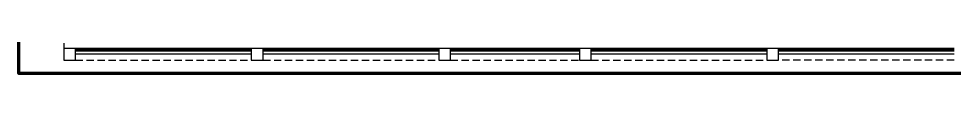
# Model space of a CAD drawing. Header units: metres. Extents: x 51 to 18146, y -212 to 18074.
# Drawn here: x 51.49 to 83.43, y 125.19 to 126.05 of the extents above; entities that cross this region are included whole.
import ezdxf

# ---------------------------------------------------------------- set-up
doc = ezdxf.new("R2010")
doc.units = ezdxf.units.M
doc.linetypes.add('HIDDEN', pattern=[0.375, 0.25, -0.125])
doc.layers.get('0').update_dxf_attribs({"color": 250})
for name, color, linetype in [('AY', 1, 'Continuous'), ('COL', 2, 'Continuous'), ('VE', 5, 'Continuous')]:
    doc.layers.add(name, color=color, linetype=linetype)
doc.layers.add('ZONAS', color=20, linetype='Continuous', lineweight=50)
doc.layers.get('0').freeze()

# ---------------------------------------------------------------- blocks, each defined once
blk = doc.blocks.new('-COL40-')
at = {"color": 0}
blk.add_lwpolyline([(-0.2, 0.2), (-0.2, -0.2), (0.2, -0.2), (0.2, 0.2)], close=True, dxfattribs=at)

msp = doc.modelspace()

# ---------------------------------------------------------------- linework, layer by layer
at = {"layer": 'AY', "color": 0, "linetype": 'HIDDEN'}
for p, q in [((53.034, 128.847), (53.034, 126.047)), ((53.434, 125.647), (59.434, 125.647)), ((59.834, 125.647), (65.834, 125.647)), ((66.234, 125.647), (70.634, 125.647)), ((71.034, 125.647), (77.034, 125.647)), ((83.434, 125.647), (77.434, 125.647))]:
    msp.add_line(p, q, dxfattribs=at)
at = {"layer": 'VE', "color": 0}
for p, q in [((59.434, 126.047), (53.434, 126.047)), ((59.434, 125.997), (53.434, 125.997)), ((59.434, 125.947), (53.434, 125.947)), ((65.834, 126.047), (59.834, 126.047)), ((65.834, 125.997), (59.834, 125.997)), ((65.834, 125.947), (59.834, 125.947)), ((70.634, 126.047), (66.234, 126.047)), ((70.634, 125.997), (66.234, 125.997)), ((70.634, 125.947), (66.234, 125.947)), ((77.034, 126.047), (71.034, 126.047)), ((77.034, 125.997), (71.034, 125.997)), ((77.034, 125.947), (71.034, 125.947)), ((83.434, 126.047), (77.434, 126.047)), ((83.434, 125.997), (77.434, 125.997)), ((83.434, 125.947), (77.434, 125.947)), ((59.434, 125.847), (53.434, 125.847)), ((65.834, 125.847), (59.834, 125.847)), ((70.634, 125.847), (66.234, 125.847)), ((77.034, 125.847), (71.034, 125.847)), ((83.434, 125.847), (77.434, 125.847))]:
    msp.add_line(p, q, dxfattribs=at)
at = {"layer": 'ZONAS', "color": 8, "lineweight": 140}
msp.add_lwpolyline([(131.252, 125.188), (51.493, 125.188), (51.493, 167.472), (131.252, 167.472)], close=True, dxfattribs=at)

# ---------------------------------------------------------------- block references
at = {"layer": 'COL', "color": 0}
for p in [(53.234, 125.847), (59.634, 125.847), (66.034, 125.847), (70.834, 125.847), (77.234, 125.847)]:
    msp.add_blockref('-COL40-', p, dxfattribs=at)

doc.saveas('drawing.dxf')
